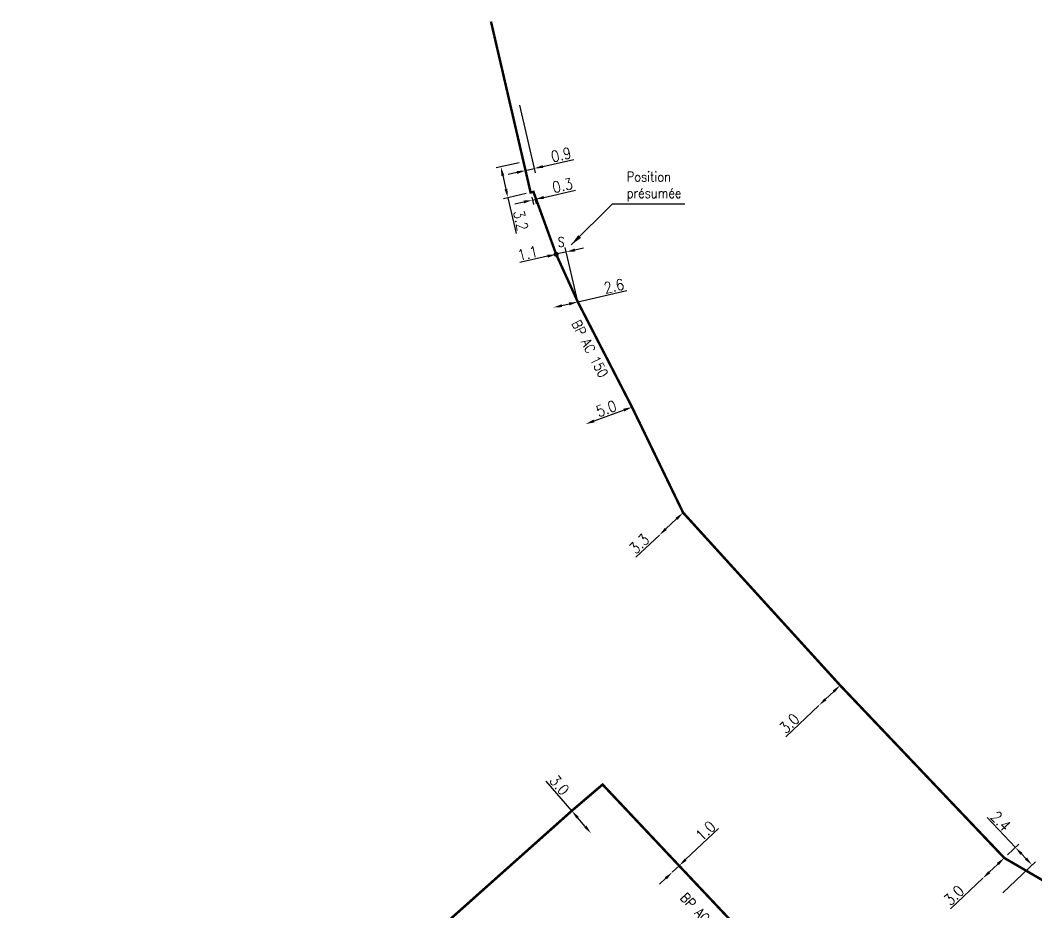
# Model space of a CAD drawing. Header units: millimetres. Extents: x 184998 to 186003, y 126995 to 128002.
# Drawn here: x 185397.9 to 185500.7, y 127909.9 to 128000.1 of the extents above; entities that cross this region are included whole.
import ezdxf
from ezdxf.enums import TextEntityAlignment as Align

# ---------------------------------------------------------------- set-up
doc = ezdxf.new("R2010")
doc.units = ezdxf.units.MM
doc.header["$PDMODE"] = 34
for name, pattern in [('L_25_AP', [2000, 1000, 1000]), ('L_25_FT', [2000, 1000, 1000]), ('L_25_PE', [2000, 1000, 1000])]:
    doc.linetypes.add(name, pattern=pattern)
doc.layers.get('0').update_dxf_attribs({"linetype": 'CONTINUOUS'})
doc.layers.get('DEFPOINTS').update_dxf_attribs({"linetype": 'CONTINUOUS'})
doc.layers.add('L_150', color=1, linetype='CONTINUOUS')
doc.layers.add('L_300', color=7, linetype='CONTINUOUS')
doc.styles.add('G_ROMANS', font='ROMANS.SHX', dxfattribs={"width": 0.75})
doc.styles.get("Standard").update_dxf_attribs({"font": 'romans.shx', "width": 0.85})
doc.dimstyles.get("Standard").update_dxf_attribs({"dimtxt": 1.5, "dimasz": 1.2, "dimexe": 0.625, "dimexo": 0.625, "dimgap": 0.25, "dimtad": 1, "dimdec": 1, "dimzin": 0, "dimdsep": 46, "dimtxsty": 'Standard', "dimcen": -0.5, "dimadec": 0, "dimazin": 0, "dimtfac": 1, "dimtdec": 1, "dimtmove": 0, "dimatfit": 3, "dimfxl": 0, "dimtolj": 1, "dimtzin": 0, "dimarcsym": 0})

# ---------------------------------------------------------------- blocks, each defined once
blk = doc.blocks.new('*D1198')
at = {"layer": 'DEFPOINTS', "color": 0, "linetype": 'Continuous', "transparency": 16777216}
for p in [(185463.96, 127913.9), (185463.96, 127913.9), (185464.65, 127914.55)]:
    blk.add_point(p, dxfattribs=at)
at = {"layer": 'L_150', "color": 0, "linetype": 'Continuous', "lineweight": -2, "transparency": 16777216}
for p, q in [((185465.31, 127915.17), (185468.65, 127918.31)), ((185463.96, 127913.9), (185464.65, 127914.55)), ((185463.31, 127913.28), (185462.65, 127912.67))]:
    blk.add_line(p, q, dxfattribs=at)
at = {"layer": 'L_150', "color": 0, "linetype": 'Continuous', "transparency": 16777216}
for points in [[(185465.21, 127915.28), (185465.41, 127915.06), (185464.65, 127914.55)], [(185463.2, 127913.39), (185463.41, 127913.17), (185463.96, 127913.9)]]:
    blk.add_solid(points, dxfattribs=at)
at = {"layer": 'L_150', "color": 0, "linetype": 'Continuous', "transparency": 16777216, "insert": (185467.32, 127918.08), "char_height": 1.125, "attachment_point": 5, "rotation": 43.2639}
blk.add_mtext('\\A1;1.0', dxfattribs=at)
blk = doc.blocks.new('*D1200')
at = {"layer": 'DEFPOINTS', "color": 0, "linetype": 'Continuous', "transparency": 16777216}
for p in [(185453.78, 127920.11), (185455.73, 127917.83), (185455.73, 127917.83)]:
    blk.add_point(p, dxfattribs=at)
at = {"layer": 'L_150', "color": 0, "linetype": 'Continuous', "lineweight": -2, "transparency": 16777216}
for p, q in [((185453.78, 127920.11), (185451.18, 127923.12)), ((185455.14, 127918.51), (185454.36, 127919.42))]:
    blk.add_line(p, q, dxfattribs=at)
at = {"layer": 'L_150', "color": 0, "linetype": 'Continuous', "transparency": 16777216}
for points in [[(185454.48, 127919.52), (185454.25, 127919.33), (185453.78, 127920.11)], [(185455.26, 127918.61), (185455.03, 127918.42), (185455.73, 127917.83)]]:
    blk.add_solid(points, dxfattribs=at)
at = {"layer": 'L_150', "color": 0, "linetype": 'Continuous', "transparency": 16777216, "insert": (185452.53, 127922.71), "char_height": 1.125, "attachment_point": 5, "rotation": 310.6669}
blk.add_mtext('\\A1;3.0', dxfattribs=at)
blk = doc.blocks.new('*D1211')
at = {"layer": 'DEFPOINTS', "color": 0, "linetype": 'L_25_FT', "ltscale": 0.5, "transparency": 16777216}
for p in [(185465.05, 127950.29), (185462.65, 127948.02), (185462.65, 127948.02)]:
    blk.add_point(p, dxfattribs=at)
at = {"layer": 'L_150', "color": 0, "linetype": 'L_25_FT', "lineweight": -2, "ltscale": 0.5, "transparency": 16777216}
for p, q in [((185464.39, 127949.67), (185463.3, 127948.64)), ((185462.65, 127948.02), (185460.26, 127945.77))]:
    blk.add_line(p, q, dxfattribs=at)
at = {"layer": 'L_150', "color": 0, "linetype": 'L_25_FT', "ltscale": 0.5, "transparency": 16777216}
for points in [[(185464.29, 127949.78), (185464.5, 127949.56), (185465.05, 127950.29)], [(185463.2, 127948.75), (185463.4, 127948.53), (185462.65, 127948.02)]]:
    blk.add_solid(points, dxfattribs=at)
at = {"layer": 'L_150', "color": 0, "linetype": 'L_25_FT', "ltscale": 0.5, "transparency": 16777216, "insert": (185460.61, 127947.13), "char_height": 1.125, "attachment_point": 5, "rotation": 43.3497}
blk.add_mtext('\\A1;3.3', dxfattribs=at)
blk = doc.blocks.new('*D1212')
at = {"layer": 'DEFPOINTS', "color": 0, "linetype": 'L_25_FT', "ltscale": 0.5, "transparency": 16777216}
for p in [(185480.95, 127932.81), (185478.81, 127930.78), (185478.81, 127930.78)]:
    blk.add_point(p, dxfattribs=at)
at = {"layer": 'L_150', "color": 0, "linetype": 'L_25_FT', "lineweight": -2, "ltscale": 0.5, "transparency": 16777216}
for p, q in [((185480.3, 127932.19), (185479.47, 127931.4)), ((185478.81, 127930.78), (185475.46, 127927.6))]:
    blk.add_line(p, q, dxfattribs=at)
at = {"layer": 'L_150', "color": 0, "linetype": 'L_25_FT', "ltscale": 0.5, "transparency": 16777216}
for points in [[(185480.2, 127932.3), (185480.4, 127932.08), (185480.95, 127932.81)], [(185479.36, 127931.51), (185479.57, 127931.29), (185478.81, 127930.78)]]:
    blk.add_solid(points, dxfattribs=at)
at = {"layer": 'L_150', "color": 0, "linetype": 'L_25_FT', "ltscale": 0.5, "transparency": 16777216, "insert": (185475.81, 127928.96), "char_height": 1.125, "attachment_point": 5, "rotation": 43.4452}
blk.add_mtext('\\A1;3.0', dxfattribs=at)
blk = doc.blocks.new('*D1213')
at = {"layer": 'DEFPOINTS', "color": 0, "linetype": 'L_25_FT', "ltscale": 0.5, "transparency": 16777216}
for p in [(185459.88, 127960.97), (185459.88, 127960.97), (185455.18, 127959.26)]:
    blk.add_point(p, dxfattribs=at)
at = {"layer": 'L_150', "color": 0, "linetype": 'L_25_FT', "lineweight": -2, "ltscale": 0.5, "transparency": 16777216}
blk.add_line((185456.03, 127959.57), (185459.03, 127960.66), dxfattribs=at)
at = {"layer": 'L_150', "color": 0, "linetype": 'L_25_FT', "ltscale": 0.5, "transparency": 16777216}
for points in [[(185458.98, 127960.81), (185459.09, 127960.52), (185459.88, 127960.97)], [(185455.98, 127959.71), (185456.08, 127959.42), (185455.18, 127959.26)]]:
    blk.add_solid(points, dxfattribs=at)
at = {"layer": 'L_150', "color": 0, "linetype": 'L_25_FT', "ltscale": 0.5, "transparency": 16777216, "insert": (185457.27, 127960.82), "char_height": 1.125, "attachment_point": 5, "rotation": 20.0905}
blk.add_mtext('\\A1;5.0', dxfattribs=at)
blk = doc.blocks.new('*D1214')
at = {"layer": 'DEFPOINTS', "color": 0, "linetype": 'L_25_FT', "ltscale": 0.5, "transparency": 16777216}
for p in [(185454.39, 127971.62), (185454.39, 127971.62), (185451.9, 127971.05)]:
    blk.add_point(p, dxfattribs=at)
at = {"layer": 'L_150', "color": 0, "linetype": 'L_25_FT', "lineweight": -2, "ltscale": 0.5, "transparency": 16777216}
for p, q in [((185454.39, 127971.62), (185459.37, 127972.76)), ((185452.78, 127971.25), (185453.51, 127971.41))]:
    blk.add_line(p, q, dxfattribs=at)
at = {"layer": 'L_150', "color": 0, "linetype": 'L_25_FT', "ltscale": 0.5, "transparency": 16777216}
for points in [[(185452.75, 127971.39), (185452.81, 127971.1), (185451.9, 127971.05)], [(185453.48, 127971.56), (185453.54, 127971.27), (185454.39, 127971.62)]]:
    blk.add_solid(points, dxfattribs=at)
at = {"layer": 'L_150', "color": 0, "linetype": 'L_25_FT', "ltscale": 0.5, "transparency": 16777216, "insert": (185458.05, 127973.22), "char_height": 1.125, "attachment_point": 5, "rotation": 12.91}
blk.add_mtext('\\A1;2.6', dxfattribs=at)
blk = doc.blocks.new('*D1215')
at = {"layer": 'DEFPOINTS', "color": 0, "linetype": 'Continuous', "transparency": 16777216}
for p in [(185452.2, 127976.44), (185452.2, 127976.44), (185454.39, 127971.62)]:
    blk.add_point(p, dxfattribs=at)
at = {"layer": 'L_300', "color": 0, "linetype": 'Continuous', "lineweight": -2, "transparency": 16777216}
for p, q in [((185453.23, 127976.68), (185452.2, 127976.44)), ((185454.28, 127972.07), (185453.12, 127977.14)), ((185454.1, 127976.88), (185454.98, 127977.08)), ((185451.33, 127976.24), (185448.53, 127975.6))]:
    blk.add_line(p, q, dxfattribs=at)
at = {"layer": 'L_300', "color": 0, "linetype": 'Continuous', "transparency": 16777216}
for points in [[(185454.07, 127977.03), (185454.14, 127976.73), (185453.23, 127976.68)], [(185451.29, 127976.39), (185451.36, 127976.1), (185452.2, 127976.44)]]:
    blk.add_solid(points, dxfattribs=at)
at = {"layer": 'L_300', "color": 0, "linetype": 'Continuous', "transparency": 16777216, "insert": (185449.32, 127976.55), "char_height": 1.125, "attachment_point": 5, "rotation": 12.91}
blk.add_mtext('\\A1;1.1', dxfattribs=at)
blk = doc.blocks.new('*D1216')
at = {"layer": 'DEFPOINTS', "color": 0, "linetype": 'L_25_FT', "ltscale": 0.5, "transparency": 16777216}
for p in [(185497.57, 127915.34), (185497.57, 127915.34), (185495.39, 127913.28)]:
    blk.add_point(p, dxfattribs=at)
at = {"layer": 'L_150', "color": 0, "linetype": 'L_25_FT', "lineweight": -2, "ltscale": 0.5, "transparency": 16777216}
for p, q in [((185496.91, 127914.72), (185496.04, 127913.9)), ((185495.39, 127913.28), (185492.14, 127910.2))]:
    blk.add_line(p, q, dxfattribs=at)
at = {"layer": 'L_150', "color": 0, "linetype": 'L_25_FT', "ltscale": 0.5, "transparency": 16777216}
for points in [[(185496.81, 127914.83), (185497.02, 127914.61), (185497.57, 127915.34)], [(185495.94, 127914), (185496.15, 127913.79), (185495.39, 127913.28)]]:
    blk.add_solid(points, dxfattribs=at)
at = {"layer": 'L_150', "color": 0, "linetype": 'L_25_FT', "ltscale": 0.5, "transparency": 16777216, "insert": (185492.48, 127911.56), "char_height": 1.125, "attachment_point": 5, "rotation": 43.4373}
blk.add_mtext('\\A1;3.0', dxfattribs=at)
blk = doc.blocks.new('*D1217')
at = {"layer": 'DEFPOINTS', "color": 0, "linetype": 'Continuous', "transparency": 16777216}
for p in [(185497.57, 127915.34), (185500.38, 127914.63), (185497.07, 127911.5)]:
    blk.add_point(p, dxfattribs=at)
at = {"layer": 'L_150', "color": 0, "linetype": 'Continuous', "lineweight": -2, "transparency": 16777216}
for p, q in [((185498.69, 127916.4), (185495.82, 127919.44)), ((185497.91, 127915.66), (185499.03, 127916.73)), ((185497.41, 127911.82), (185500.72, 127914.95)), ((185499.76, 127915.28), (185499.31, 127915.75))]:
    blk.add_line(p, q, dxfattribs=at)
at = {"layer": 'L_150', "color": 0, "linetype": 'Continuous', "transparency": 16777216}
for points in [[(185499.42, 127915.85), (185499.2, 127915.65), (185498.69, 127916.4)], [(185499.87, 127915.38), (185499.65, 127915.18), (185500.38, 127914.63)]]:
    blk.add_solid(points, dxfattribs=at)
at = {"layer": 'L_150', "color": 0, "linetype": 'Continuous', "transparency": 16777216, "insert": (185497.2, 127919.07), "char_height": 1.125, "attachment_point": 5, "rotation": 313.4452}
blk.add_mtext('\\A1;2.4', dxfattribs=at)
blk = doc.blocks.new('*D1218')
at = {"layer": 'DEFPOINTS', "color": 0, "linetype": 'Continuous', "transparency": 16777216}
for p in [(185448.39, 127991.99), (185448.89, 127985.82), (185449.98, 127985.13)]:
    blk.add_point(p, dxfattribs=at)
at = {"layer": 'L_150', "color": 0, "linetype": 'Continuous', "lineweight": -2, "transparency": 16777216}
for p, q in [((185448.5, 127991.53), (185450.08, 127984.67)), ((185450.85, 127985.33), (185454, 127986.05)), ((185448.22, 127984.72), (185447.35, 127984.52)), ((185449, 127985.36), (185449.2, 127984.47)), ((185449.1, 127984.92), (185449.98, 127985.13))]:
    blk.add_line(p, q, dxfattribs=at)
at = {"layer": 'L_150', "color": 0, "linetype": 'Continuous', "transparency": 16777216}
for points in [[(185448.19, 127984.87), (185448.26, 127984.58), (185449.1, 127984.92)], [(185450.82, 127985.47), (185450.89, 127985.18), (185449.98, 127985.13)]]:
    blk.add_solid(points, dxfattribs=at)
at = {"layer": 'L_150', "color": 0, "linetype": 'Continuous', "transparency": 16777216, "insert": (185452.7, 127986.52), "char_height": 1.125, "attachment_point": 5, "rotation": 12.9751}
blk.add_mtext('\\A1;0.9', dxfattribs=at)
blk = doc.blocks.new('*D1219')
at = {"layer": 'DEFPOINTS', "color": 0, "linetype": 'Continuous', "transparency": 16777216}
for p in [(185448.89, 127985.82), (185446.6, 127985.29), (185449.61, 127982.7)]:
    blk.add_point(p, dxfattribs=at)
at = {"layer": 'L_150', "color": 0, "linetype": 'Continuous', "lineweight": -2, "transparency": 16777216}
for p, q in [((185448.44, 127985.71), (185446.14, 127985.18)), ((185446.8, 127984.41), (185447.11, 127983.04)), ((185449.16, 127982.59), (185446.86, 127982.06)), ((185447.31, 127982.17), (185448.15, 127978.55))]:
    blk.add_line(p, q, dxfattribs=at)
at = {"layer": 'L_150', "color": 0, "linetype": 'Continuous', "transparency": 16777216}
for points in [[(185446.94, 127984.44), (185446.65, 127984.37), (185446.6, 127985.29)], [(185447.26, 127983.08), (185446.97, 127983.01), (185447.31, 127982.17)]]:
    blk.add_solid(points, dxfattribs=at)
at = {"layer": 'L_150', "color": 0, "linetype": 'Continuous', "transparency": 16777216, "insert": (185448.61, 127979.87), "char_height": 1.125, "attachment_point": 5, "rotation": 282.9751}
blk.add_mtext('\\A1;3.2', dxfattribs=at)
blk = doc.blocks.new('*D1220')
at = {"layer": 'DEFPOINTS', "color": 0, "linetype": 'Continuous', "transparency": 16777216}
for p in [(185449.61, 127982.7), (185449.9, 127982.76), (185449.79, 127981.93)]:
    blk.add_point(p, dxfattribs=at)
at = {"layer": 'L_150', "color": 0, "linetype": 'Continuous', "lineweight": -2, "transparency": 16777216}
for p, q in [((185450.96, 127982.2), (185454.17, 127982.94)), ((185448.91, 127981.73), (185448.03, 127981.53)), ((185449.72, 127982.24), (185449.89, 127981.48)), ((185449.79, 127981.93), (185450.08, 127982)), ((185450.01, 127982.31), (185450.19, 127981.55))]:
    blk.add_line(p, q, dxfattribs=at)
at = {"layer": 'L_150', "color": 0, "linetype": 'Continuous', "transparency": 16777216}
for points in [[(185448.88, 127981.88), (185448.94, 127981.59), (185449.79, 127981.93)], [(185450.92, 127982.35), (185450.99, 127982.06), (185450.08, 127982)]]:
    blk.add_solid(points, dxfattribs=at)
at = {"layer": 'L_150', "color": 0, "linetype": 'Continuous', "transparency": 16777216, "insert": (185452.84, 127983.41), "char_height": 1.125, "attachment_point": 5, "rotation": 12.9751}
blk.add_mtext('\\A1;0.3', dxfattribs=at)
blk = doc.blocks.new('L_300_11')
at = {"color": 0, "linetype": 'Continuous', "const_width": 0.248, "flags": 128}
blk.add_lwpolyline([(-0.13, 0, 1), (0.13, 0, 1)], format="xyb", close=True, dxfattribs=at)
at = {"linetype": 'Continuous', "style": 'G_ROMANS', "width": 0.75}
blk.add_attdef('S', text='', height=1, dxfattribs=at).set_placement((0, 1.35), align=Align.MIDDLE_CENTER)
at = {"color": 0, "linetype": 'Continuous', "width": 0.75, "flags": 3}
for tag, p in [('DEF_LEG', (0, -5)), ('DEF_COUP', (0, -7.5)), ('DEF_TYPE', (0, -10))]:
    blk.add_attdef(tag, text='', height=1.2, dxfattribs=at).set_placement(p, align=Align.MIDDLE)

msp = doc.modelspace()

# ---------------------------------------------------------------- linework, layer by layer
at = {"layer": 'L_150', "linetype": 'L_25_AP', "const_width": 0.25}
for points in [[(185445.6, 128000), (185445.94, 127998.53), (185448.89, 127985.82), (185449.61, 127982.7), (185449.9, 127982.76), (185452.2, 127976.44), (185454.39, 127971.62), (185459.88, 127960.97), (185465.05, 127950.29), (185480.95, 127932.81), (185497.57, 127915.34), (185505.39, 127910.78)], [(185398.07, 127868.76), (185398.29, 127869.24), (185402.02, 127873.06), (185407.6, 127877.67), (185411.73, 127881.75), (185416.2, 127885.75), (185424.91, 127893.98), (185433.45, 127901.99), (185453.78, 127920.11), (185456.9, 127922.77), (185464.65, 127914.55), (185473.87, 127904.77), (185481.1, 127897.33), (185481.1, 127897.33), (185485.94, 127893.29)]]:
    msp.add_lwpolyline(points, dxfattribs=at)

# ---------------------------------------------------------------- block references
at = {"layer": 'L_300'}
ref = msp.add_blockref('L_300_11', (185452.2, 127976.44), dxfattribs=dict(at, rotation=321.1882785331786))
ref.add_attrib('S', 'S', dxfattribs={"layer": '0', "linetype": 'Continuous', "height": 1, "style": 'G_ROMANS', "width": 0.75}).set_placement((185452.71, 127977.68), align=Align.MIDDLE_CENTER)

# ---------------------------------------------------------------- texts
at = {"layer": 'L_150', "linetype": 'L_25_PE', "width": 0.85}
for rotation, p in [(297.295, (185455.61, 127966.89)), (313.3065, (185467.21, 127909.29))]:
    msp.add_text('BP AC 150', height=1, rotation=rotation, dxfattribs=at).set_placement(p, align=Align.MIDDLE)
at = {"layer": 'L_300', "linetype": 'Continuous', "insert": (185459.34, 127983.3), "char_height": 1, "attachment_point": 4}
msp.add_mtext('\\A1;Position\\Pprésumée', dxfattribs=at)

# ---------------------------------------------------------------- dimensions: what is measured, and where the dimension line sits
at = {"layer": 'L_150', "linetype": 'Continuous'}
for base, p1, p2, angle, picture, middle in [((185449.98, 127985.13), (185448.89, 127985.82), (185448.39, 127991.99), 192.9751, '*D1218', (185452.87, 127985.79)), ((185446.6, 127985.29), (185449.61, 127982.7), (185448.89, 127985.82), 282.9751, '*D1219', (185447.88, 127979.71)), ((185449.79, 127981.93), (185449.9, 127982.76), (185449.61, 127982.7), 12.9751, '*D1220', (185453.01, 127982.68)), ((185455.73, 127917.83), (185453.78, 127920.11), (185455.73, 127917.83), 130.6669, '*D1200', (185451.96, 127922.22)), ((185500.38, 127914.63), (185497.57, 127915.34), (185497.07, 127911.5), 133.4452, '*D1217', (185496.65, 127918.56)), ((185463.9625, 127913.8992), (185464.6543, 127914.5503), (185463.9625, 127913.8992), 43.2639, '*D1198', (185467.8293, 127917.5385))]:
    dim = msp.add_linear_dim(base=base, p1=p1, p2=p2, angle=angle, dimstyle='Standard', override={"dimscale": 0.75}, dxfattribs=at)
    dim.commit()
    dim.dimension.update_dxf_attribs({"geometry": picture, "text_midpoint": middle, "dimtype": 160})
at = {"layer": 'L_150', "linetype": 'L_25_FT', "ltscale": 0.5}
for base, p1, p2, angle, picture, middle in [((185454.3872, 127971.6156), (185451.9017, 127971.0459), (185454.3872, 127971.6156), 192.91, '*D1214', (185458.2144, 127972.4929)), ((185459.88, 127960.97), (185455.18, 127959.26), (185459.88, 127960.97), 200.0905, '*D1213', (185457.53, 127960.11)), ((185462.65, 127948.02), (185465.05, 127950.29), (185462.65, 127948.02), 43.3497, '*D1211', (185461.13, 127946.59)), ((185478.8131, 127930.7772), (185480.9549, 127932.8058), (185478.8131, 127930.7772), 43.4452, '*D1212', (185476.321, 127928.4168)), ((185497.57, 127915.34), (185495.39, 127913.28), (185497.57, 127915.34), 223.4373, '*D1216', (185493, 127911.02))]:
    dim = msp.add_linear_dim(base=base, p1=p1, p2=p2, angle=angle, dimstyle='Standard', override={"dimscale": 0.75}, dxfattribs=at)
    dim.commit()
    dim.dimension.update_dxf_attribs({"geometry": picture, "text_midpoint": middle, "dimtype": 160})
at = {"layer": 'L_300', "linetype": 'Continuous'}
dim = msp.add_linear_dim(base=(185452.2, 127976.44), p1=(185454.39, 127971.62), p2=(185452.2, 127976.44), angle=12.91, dimstyle='Standard', override={"dimscale": 0.75}, dxfattribs=at)
dim.commit()
dim.dimension.update_dxf_attribs({"geometry": '*D1215', "text_midpoint": (185449.49, 127975.82), "dimtype": 160})

# ---------------------------------------------------------------- leaders
at = {"layer": 'L_300', "linetype": 'Continuous', "annotation_type": 0, "has_hookline": 1, "hookline_direction": 0, "text_width": 5.87}
msp.add_leader([(185453.72, 127977.39), (185457.89, 127981.55), (185459.09, 127981.55)], dimstyle='Standard', dxfattribs=at)

doc.saveas('drawing.dxf')
